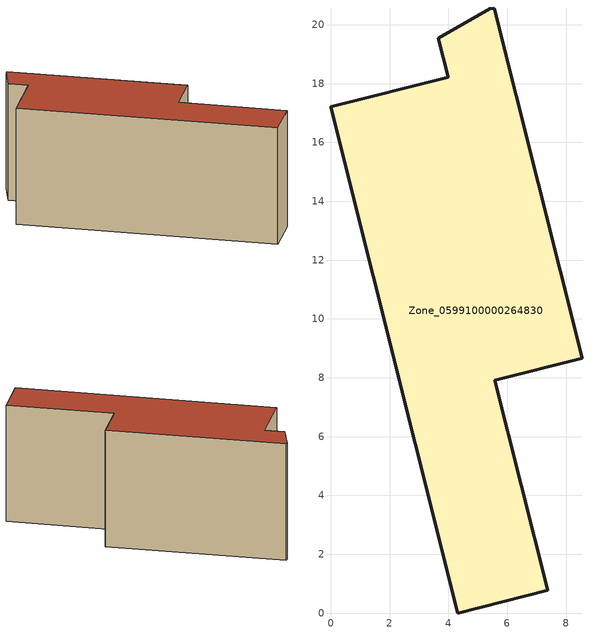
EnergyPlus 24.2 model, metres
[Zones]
Zone_0599100000264830
 floor ground (C_G): 0,17.22 3.99,18.22 3.65,19.54 5.41,20.54 5.55,20.57 8.55,8.66 5.58,7.91 7.37,0.78 4.31,0 z0
 wall outside (C_F): 4.31,0 7.37,0.78 5.58,7.91 8.55,8.66 5.55,20.57 5.41,20.54 3.65,19.54 3.99,18.22 0,17.22 4.31,0 z0:8.34
 roof outside (C_R): 3.99,18.22 0,17.22 4.31,0 7.37,0.78 5.58,7.91 8.55,8.66 5.55,20.57 5.41,20.54 3.65,19.54 z8.34
[BUILDING]
Pand.0599100000264830: North Axis=0; Terrain=City; Loads Convergence Tolerance Value=0.04; Temperature Convergence Tolerance Value=0.4; Solar Distribution=FullExterior; Maximum Number of Warmup Days=25; Minimum Number of Warmup Days=1
[Site:Location]
Rotterdam.The.Hague.AP_ZH_NLD Design_Conditions: Latitude=51.96; Longitude=4.45; Time Zone=1; Elevation=-4.5
[SITE:GROUNDTEMPERATURE:BUILDINGSURFACE]
18, 18, 18, 18, 18, 18, 18, 18, 18, 18, 18, 18
[MATERIAL] Thermal Absorptance=0.9; Solar Absorptance=0.7; Visible Absorptance=0.7
Name | Roughness | Thickness | Conductivity | Density | Specific Heat
G.TI.1975-1991 | MediumSmooth | 0.15 | 0.288461 | 540 | 1210
F.TI.1975-1991 | Rough | 0.3 | 0.230769 | 1920 | 840
R.TI.1975-1991 | MediumRough | 0.2 | 0.153846 | 1500 | 1000
[CONSTRUCTION]
C_G: G.TI.1975-1991
C_F: F.TI.1975-1991
C_R: R.TI.1975-1991
[ZONE]
Zone_0599100000264830: Type=1; Multiplier=1; Ceiling Height=Autocalculate; Volume=Autocalculate; Floor Area=autocalculate; Part of Total Floor Area=Yes
[ZONEINFILTRATION:DESIGNFLOWRATE]
Infil_Zone_0599100000264830: Zone or ZoneList or Space or SpaceList=Zone_0599100000264830; Schedule=AlwaysOn; Design Flow Rate Calculation Method=Flow/Area; Flow Rate per Floor Area=0.003; Constant Term Coefficient=1; Temperature Term Coefficient=0; Velocity Term Coefficient=0; Velocity Squared Term Coefficient=0
[HVACTEMPLATE:ZONE:IDEALLOADSAIRSYSTEM]
Zone_0599100000264830: Maximum Heating Supply Air Temperature=50; Minimum Cooling Supply Air Temperature=13; Maximum Heating Supply Air Humidity Ratio=0.0156; Minimum Cooling Supply Air Humidity Ratio=0.0077; Heating Limit=NoLimit; Cooling Limit=NoLimit; Dehumidification Control Type=ConstantSensibleHeatRatio; Cooling Sensible Heat Ratio=0.7; Dehumidification Setpoint=60; Humidification Control Type=None; Humidification Setpoint=30; Outdoor Air Method=None; Outdoor Air Flow Rate per Person=0.00944; Outdoor Air Flow Rate per Zone Floor Area=0; Outdoor Air Flow Rate per Zone=0; Demand Controlled Ventilation Type=None; Outdoor Air Economizer Type=NoEconomizer; Heat Recovery Type=None; Sensible Heat Recovery Effectiveness=0.7; Latent Heat Recovery Effectiveness=0.65
[ZONECONTROL:THERMOSTAT]
ThermostatControl_Zone_0599100000264830: Zone or ZoneList=Zone_0599100000264830; Control Type Schedule=DualSetpointControlType; Control 1=Thermostat_Zone_0599100000264830; Temperature Difference Between Cutout And Setpoint=0
[THERMOSTATSETPOINT:DUALSETPOINT]
Thermostat_Zone_0599100000264830: Heating Setpoint Temperature Schedule=HeatingSetpoint_Zone_0599100000264830; Cooling Setpoint Temperature Schedule=CoolingSetpoint_Zone_0599100000264830
[SCHEDULE:COMPACT]
HeatingSetpoint_Zone_0599100000264830: Through: 12/31, For: AllDays, Until: 24:00, 21
CoolingSetpoint_Zone_0599100000264830: Through: 12/31, For: AllDays, Until: 24:00, 24
DualSetpointControlType: Through: 12/31, For: AllDays, Until: 24:00, 4
AlwaysOn: Through: 12/31, For: AllDays, Until: 24:00, 1
